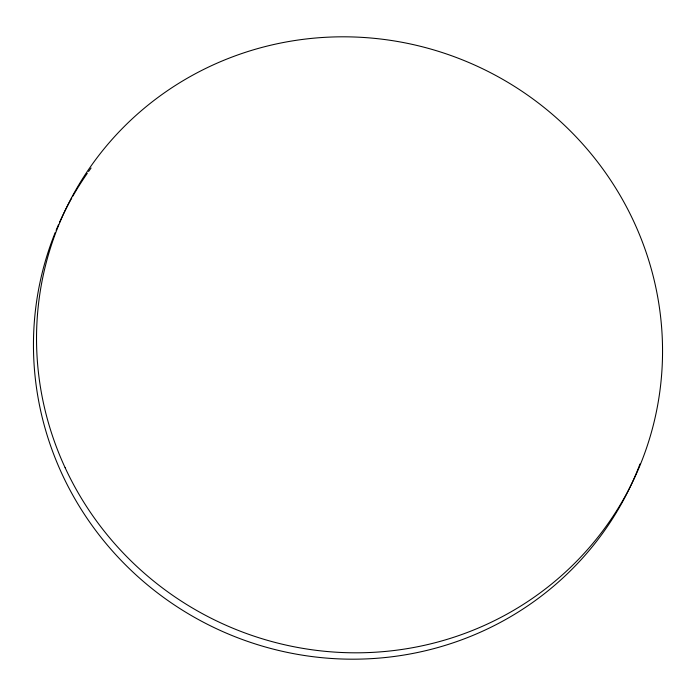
<?xml version="1.0" encoding="UTF-8"?>
<svg xmlns="http://www.w3.org/2000/svg" width="696" height="696" viewBox="0 0 696 696"><rect width="100%" height="100%" fill="white"/><g stroke="black" fill="none" stroke-linecap="round" stroke-linejoin="round"><path stroke-width="1.04" d="M639.989 464.006A314.522 306.457 25.8 0 1 234.674 636.579A314.522 306.457 25.8 0 1 55.288 232.36M56.098 230.359A314.522 306.457 25.8 0 1 58.638 224.39M59.517 222.407A314.522 306.457 25.8 0 1 71.74 198.099M72.819 196.202A314.522 306.457 25.8 0 1 87.322 173.278M88.557 171.52A314.522 306.457 25.8 0 1 91.072 168.032M65.119 467.695A314.522 306.457 25.8 0 0 604.928 527.968A314.522 306.457 25.8 0 0 378.572 38.785A314.522 306.457 25.8 0 0 65.119 467.695"/></g></svg>
